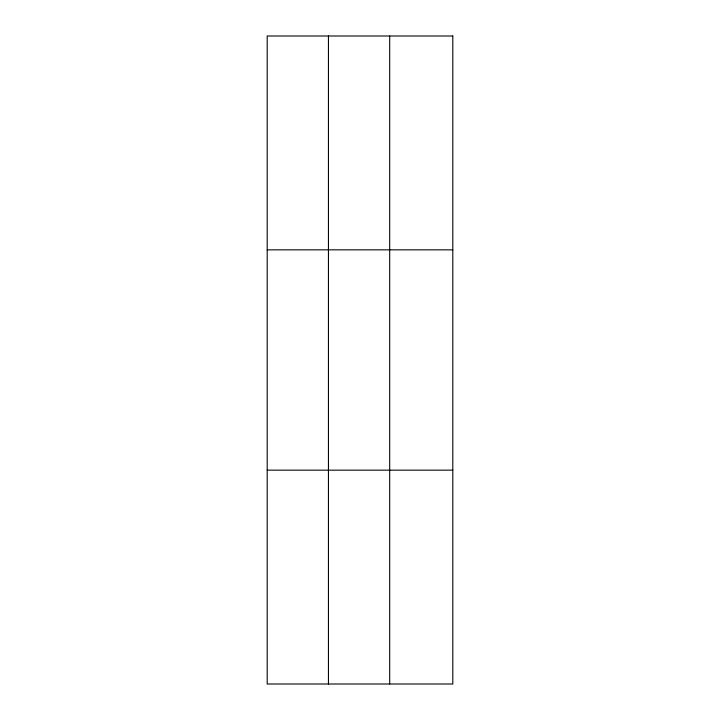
<?xml version="1.0" encoding="UTF-8"?>
<svg xmlns="http://www.w3.org/2000/svg" width="720" height="720" viewBox="0 0 720 720"><rect width="100%" height="100%" fill="white"/><g stroke="black" fill="none" stroke-linecap="round" stroke-linejoin="round"><path stroke-width="1.08" d="M328.446 684L328.446 36M389.691 684L389.691 36M267.201 249.84L452.799 249.84M267.201 470.16L452.799 470.16M452.799 36L452.799 684L267.201 684L267.201 36L452.799 36"/></g></svg>
